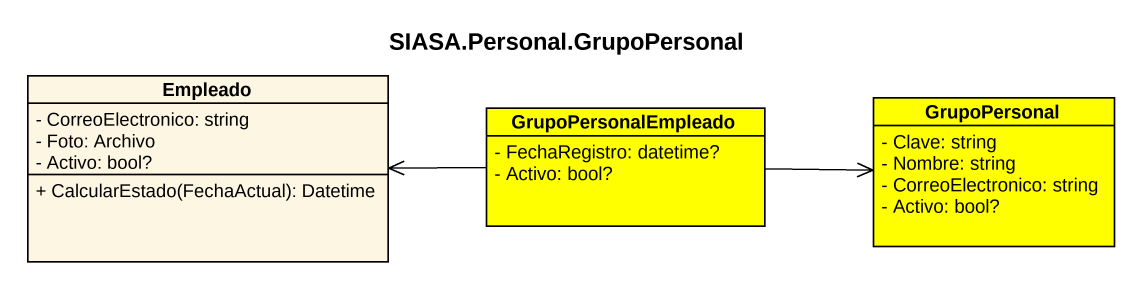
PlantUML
@startuml
title SIASA.Personal.GrupoPersonal
hide circle
hide empty members
skinparam classAttributeIconSize 0
class Empleado {
  - CorreoElectronico: string
  - Foto: Archivo
  - Activo: bool?
  + CalcularEstado(FechaActual): Datetime
}
class GrupoPersonalEmpleado #FFFF00 {
  - FechaRegistro: datetime?
  - Activo: bool?
}
class GrupoPersonal #FFFF00 {
  - Clave: string
  - Nombre: string
  - CorreoElectronico: string
  - Activo: bool?
}
GrupoPersonalEmpleado -left-> Empleado
GrupoPersonalEmpleado -right-> GrupoPersonal
@enduml
